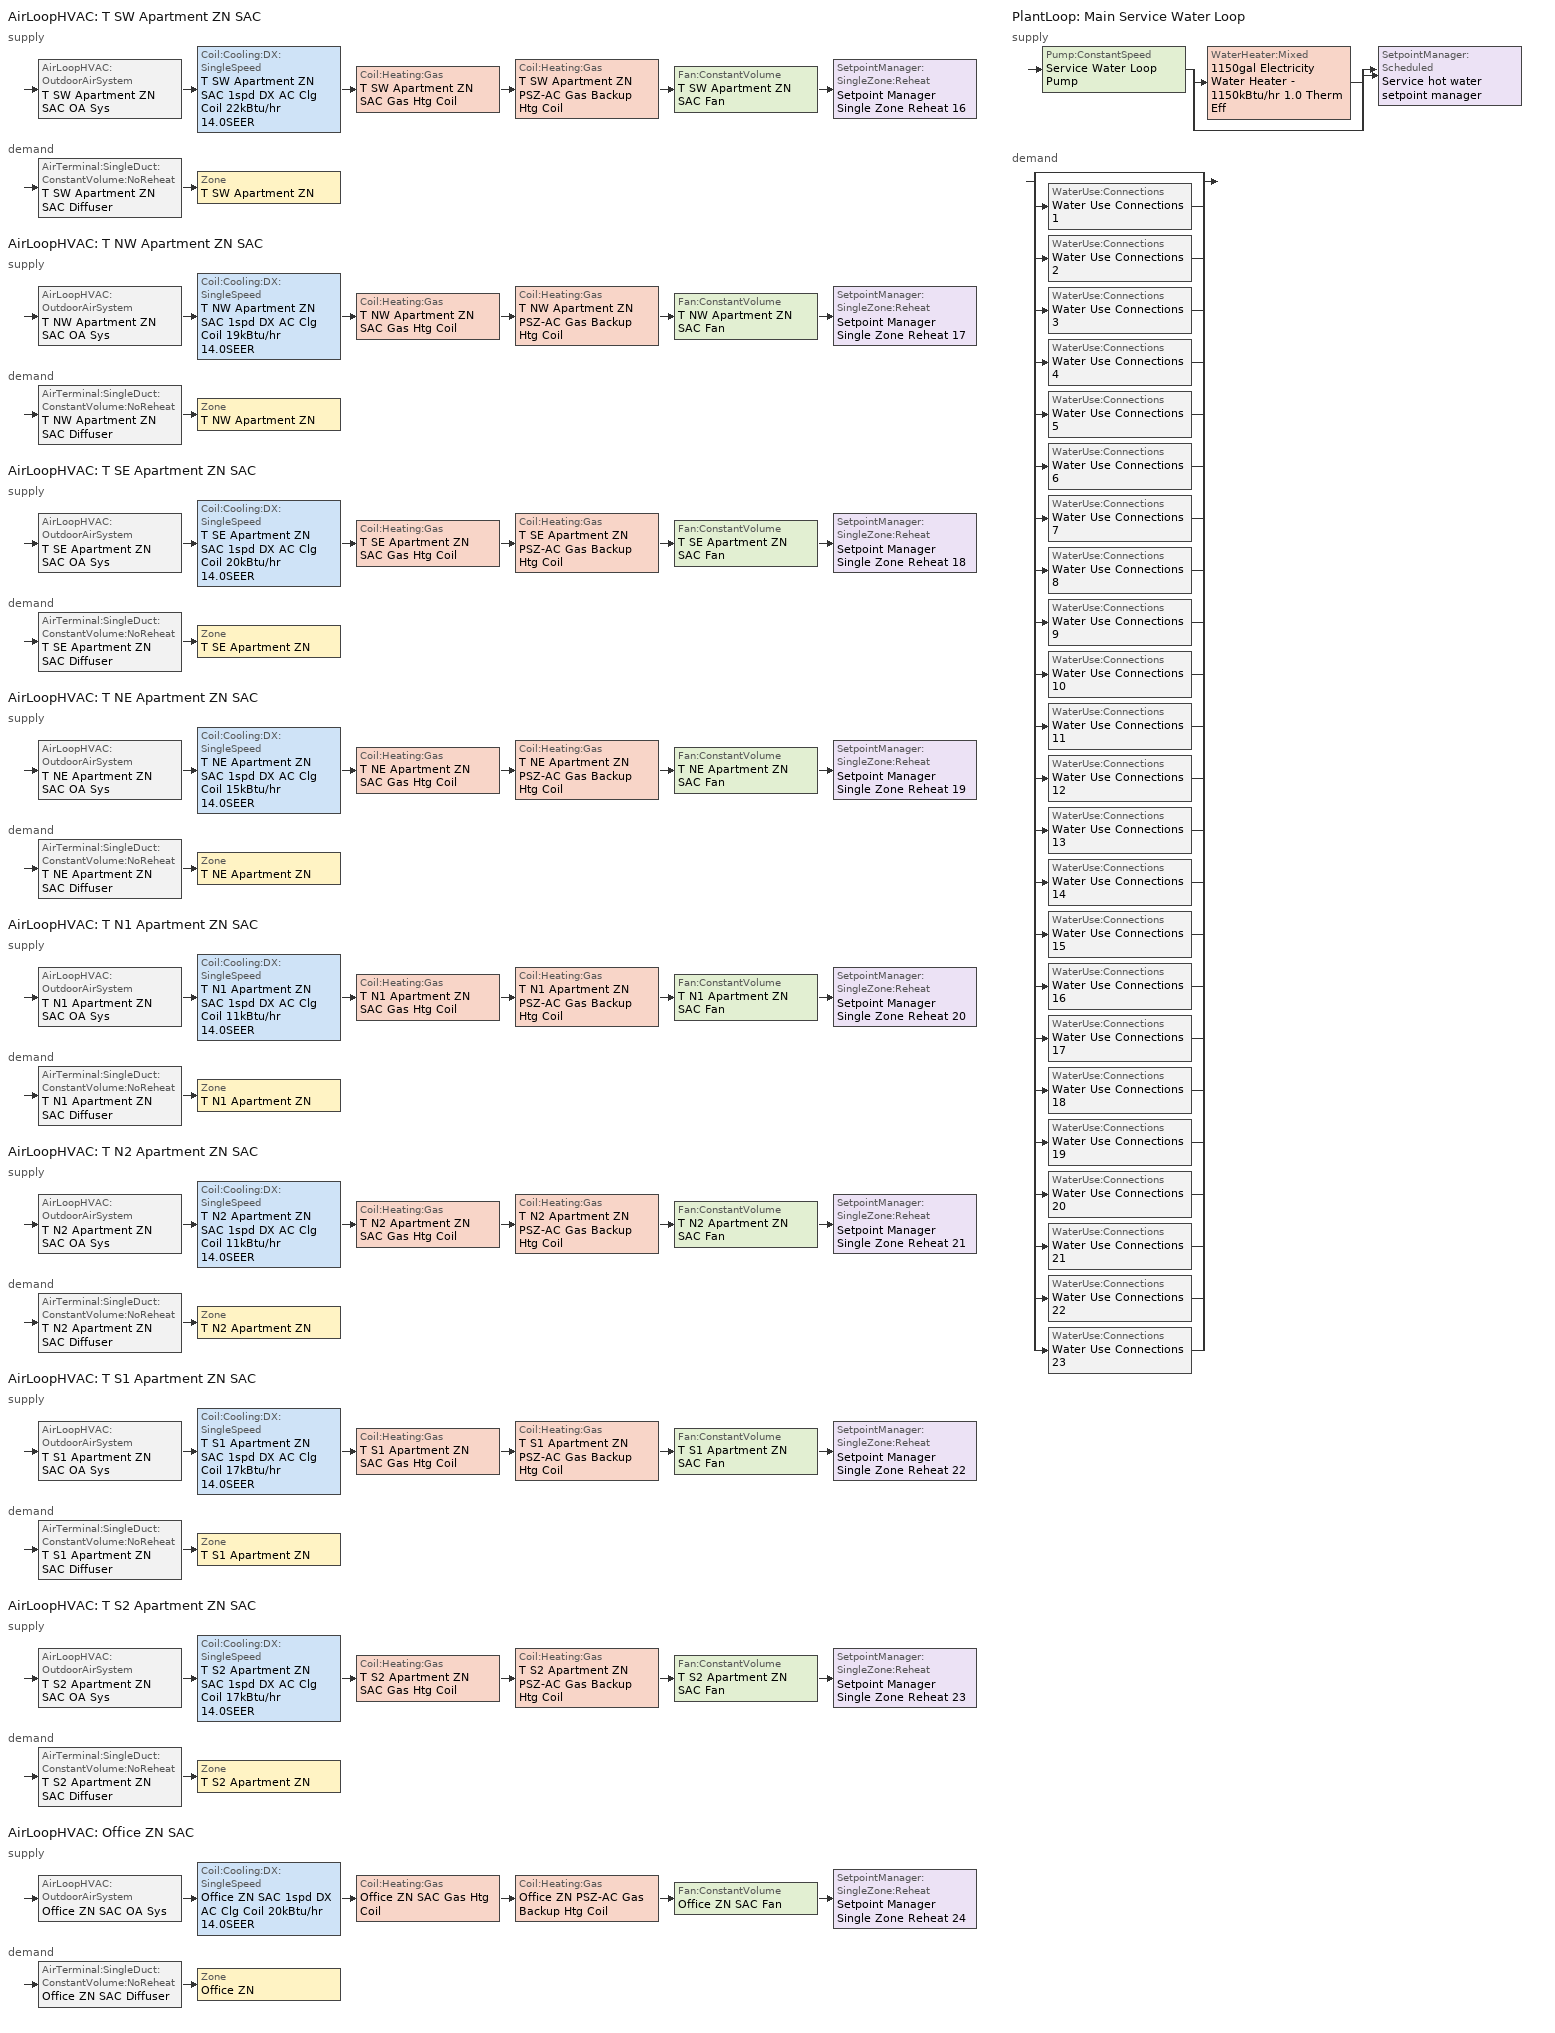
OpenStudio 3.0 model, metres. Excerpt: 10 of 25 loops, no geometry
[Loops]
AirLoopHVAC 'T SW Apartment ZN SAC'
 supply: AirLoopHVAC:OutdoorAirSystem 'T SW Apartment ZN SAC OA Sys' > Coil:Cooling:DX:SingleSpeed 'T SW Apartment ZN SAC 1spd DX AC Clg Coil 22kBtu/hr 14.0SEER' > Coil:Heating:Gas 'T SW Apartment ZN SAC Gas Htg Coil' > Coil:Heating:Gas 'T SW Apartment ZN PSZ-AC Gas Backup Htg Coil' > Fan:ConstantVolume 'T SW Apartment ZN SAC Fan' > SetpointManager:SingleZone:Reheat 'Setpoint Manager Single Zone Reheat 16'
 demand: AirTerminal:SingleDuct:ConstantVolume:NoReheat 'T SW Apartment ZN SAC Diffuser' > Zone 'T SW Apartment ZN'
AirLoopHVAC 'T NW Apartment ZN SAC'
 supply: AirLoopHVAC:OutdoorAirSystem 'T NW Apartment ZN SAC OA Sys' > Coil:Cooling:DX:SingleSpeed 'T NW Apartment ZN SAC 1spd DX AC Clg Coil 19kBtu/hr 14.0SEER' > Coil:Heating:Gas 'T NW Apartment ZN SAC Gas Htg Coil' > Coil:Heating:Gas 'T NW Apartment ZN PSZ-AC Gas Backup Htg Coil' > Fan:ConstantVolume 'T NW Apartment ZN SAC Fan' > SetpointManager:SingleZone:Reheat 'Setpoint Manager Single Zone Reheat 17'
 demand: AirTerminal:SingleDuct:ConstantVolume:NoReheat 'T NW Apartment ZN SAC Diffuser' > Zone 'T NW Apartment ZN'
AirLoopHVAC 'T SE Apartment ZN SAC'
 supply: AirLoopHVAC:OutdoorAirSystem 'T SE Apartment ZN SAC OA Sys' > Coil:Cooling:DX:SingleSpeed 'T SE Apartment ZN SAC 1spd DX AC Clg Coil 20kBtu/hr 14.0SEER' > Coil:Heating:Gas 'T SE Apartment ZN SAC Gas Htg Coil' > Coil:Heating:Gas 'T SE Apartment ZN PSZ-AC Gas Backup Htg Coil' > Fan:ConstantVolume 'T SE Apartment ZN SAC Fan' > SetpointManager:SingleZone:Reheat 'Setpoint Manager Single Zone Reheat 18'
 demand: AirTerminal:SingleDuct:ConstantVolume:NoReheat 'T SE Apartment ZN SAC Diffuser' > Zone 'T SE Apartment ZN'
AirLoopHVAC 'T NE Apartment ZN SAC'
 supply: AirLoopHVAC:OutdoorAirSystem 'T NE Apartment ZN SAC OA Sys' > Coil:Cooling:DX:SingleSpeed 'T NE Apartment ZN SAC 1spd DX AC Clg Coil 15kBtu/hr 14.0SEER' > Coil:Heating:Gas 'T NE Apartment ZN SAC Gas Htg Coil' > Coil:Heating:Gas 'T NE Apartment ZN PSZ-AC Gas Backup Htg Coil' > Fan:ConstantVolume 'T NE Apartment ZN SAC Fan' > SetpointManager:SingleZone:Reheat 'Setpoint Manager Single Zone Reheat 19'
 demand: AirTerminal:SingleDuct:ConstantVolume:NoReheat 'T NE Apartment ZN SAC Diffuser' > Zone 'T NE Apartment ZN'
AirLoopHVAC 'T N1 Apartment ZN SAC'
 supply: AirLoopHVAC:OutdoorAirSystem 'T N1 Apartment ZN SAC OA Sys' > Coil:Cooling:DX:SingleSpeed 'T N1 Apartment ZN SAC 1spd DX AC Clg Coil 11kBtu/hr 14.0SEER' > Coil:Heating:Gas 'T N1 Apartment ZN SAC Gas Htg Coil' > Coil:Heating:Gas 'T N1 Apartment ZN PSZ-AC Gas Backup Htg Coil' > Fan:ConstantVolume 'T N1 Apartment ZN SAC Fan' > SetpointManager:SingleZone:Reheat 'Setpoint Manager Single Zone Reheat 20'
 demand: AirTerminal:SingleDuct:ConstantVolume:NoReheat 'T N1 Apartment ZN SAC Diffuser' > Zone 'T N1 Apartment ZN'
AirLoopHVAC 'T N2 Apartment ZN SAC'
 supply: AirLoopHVAC:OutdoorAirSystem 'T N2 Apartment ZN SAC OA Sys' > Coil:Cooling:DX:SingleSpeed 'T N2 Apartment ZN SAC 1spd DX AC Clg Coil 11kBtu/hr 14.0SEER' > Coil:Heating:Gas 'T N2 Apartment ZN SAC Gas Htg Coil' > Coil:Heating:Gas 'T N2 Apartment ZN PSZ-AC Gas Backup Htg Coil' > Fan:ConstantVolume 'T N2 Apartment ZN SAC Fan' > SetpointManager:SingleZone:Reheat 'Setpoint Manager Single Zone Reheat 21'
 demand: AirTerminal:SingleDuct:ConstantVolume:NoReheat 'T N2 Apartment ZN SAC Diffuser' > Zone 'T N2 Apartment ZN'
AirLoopHVAC 'T S1 Apartment ZN SAC'
 supply: AirLoopHVAC:OutdoorAirSystem 'T S1 Apartment ZN SAC OA Sys' > Coil:Cooling:DX:SingleSpeed 'T S1 Apartment ZN SAC 1spd DX AC Clg Coil 17kBtu/hr 14.0SEER' > Coil:Heating:Gas 'T S1 Apartment ZN SAC Gas Htg Coil' > Coil:Heating:Gas 'T S1 Apartment ZN PSZ-AC Gas Backup Htg Coil' > Fan:ConstantVolume 'T S1 Apartment ZN SAC Fan' > SetpointManager:SingleZone:Reheat 'Setpoint Manager Single Zone Reheat 22'
 demand: AirTerminal:SingleDuct:ConstantVolume:NoReheat 'T S1 Apartment ZN SAC Diffuser' > Zone 'T S1 Apartment ZN'
AirLoopHVAC 'T S2 Apartment ZN SAC'
 supply: AirLoopHVAC:OutdoorAirSystem 'T S2 Apartment ZN SAC OA Sys' > Coil:Cooling:DX:SingleSpeed 'T S2 Apartment ZN SAC 1spd DX AC Clg Coil 17kBtu/hr 14.0SEER' > Coil:Heating:Gas 'T S2 Apartment ZN SAC Gas Htg Coil' > Coil:Heating:Gas 'T S2 Apartment ZN PSZ-AC Gas Backup Htg Coil' > Fan:ConstantVolume 'T S2 Apartment ZN SAC Fan' > SetpointManager:SingleZone:Reheat 'Setpoint Manager Single Zone Reheat 23'
 demand: AirTerminal:SingleDuct:ConstantVolume:NoReheat 'T S2 Apartment ZN SAC Diffuser' > Zone 'T S2 Apartment ZN'
AirLoopHVAC 'Office ZN SAC'
 supply: AirLoopHVAC:OutdoorAirSystem 'Office ZN SAC OA Sys' > Coil:Cooling:DX:SingleSpeed 'Office ZN SAC 1spd DX AC Clg Coil 20kBtu/hr 14.0SEER' > Coil:Heating:Gas 'Office ZN SAC Gas Htg Coil' > Coil:Heating:Gas 'Office ZN PSZ-AC Gas Backup Htg Coil' > Fan:ConstantVolume 'Office ZN SAC Fan' > SetpointManager:SingleZone:Reheat 'Setpoint Manager Single Zone Reheat 24'
 demand: AirTerminal:SingleDuct:ConstantVolume:NoReheat 'Office ZN SAC Diffuser' > Zone 'Office ZN'
PlantLoop 'Main Service Water Loop'
 supply: Pump:ConstantSpeed 'Service Water Loop Pump' > split
  | WaterHeater:Mixed '1150gal Electricity Water Heater - 1150kBtu/hr 1.0 Therm Eff'
  | bypass
  join > SetpointManager:Scheduled 'Service hot water setpoint manager'
 demand: split
  | bypass
  | WaterUse:Connections 'Water Use Connections 1'
  | WaterUse:Connections 'Water Use Connections 2'
  | WaterUse:Connections 'Water Use Connections 3'
  | WaterUse:Connections 'Water Use Connections 4'
  | WaterUse:Connections 'Water Use Connections 5'
  | WaterUse:Connections 'Water Use Connections 6'
  | WaterUse:Connections 'Water Use Connections 7'
  | WaterUse:Connections 'Water Use Connections 8'
  | WaterUse:Connections 'Water Use Connections 9'
  | WaterUse:Connections 'Water Use Connections 10'
  | WaterUse:Connections 'Water Use Connections 11'
  | WaterUse:Connections 'Water Use Connections 12'
  | WaterUse:Connections 'Water Use Connections 13'
  | WaterUse:Connections 'Water Use Connections 14'
  | WaterUse:Connections 'Water Use Connections 15'
  | WaterUse:Connections 'Water Use Connections 16'
  | WaterUse:Connections 'Water Use Connections 17'
  | WaterUse:Connections 'Water Use Connections 18'
  | WaterUse:Connections 'Water Use Connections 19'
  | WaterUse:Connections 'Water Use Connections 20'
  | WaterUse:Connections 'Water Use Connections 21'
  | WaterUse:Connections 'Water Use Connections 22'
  | WaterUse:Connections 'Water Use Connections 23'
[Sizing:Zone] Zone Cooling Design Supply Air Temperature Input Method=SupplyAirTemperature; Zone Cooling Design Supply Air Temperature {C}=14; Zone Cooling Design Supply Air Temperature Difference {deltaC}=11.11; Zone Heating Design Supply Air Temperature Input Method=SupplyAirTemperature; Zone Heating Design Supply Air Temperature {C}=50; Zone Heating Design Supply Air Temperature Difference {deltaC}=11.11; Zone Cooling Design Supply Air Humidity Ratio {kg-H2O/kg-air}=0.008; Zone Heating Design Supply Air Humidity Ratio {kg-H2O/kg-air}=0.008; Cooling Design Air Flow Method=DesignDay; Heating Design Air Flow Method=DesignDay; Account for Dedicated Outdoor Air System=No; Dedicated Outdoor Air System Control Strategy=NeutralSupplyAir; Dedicated Outdoor Air Low Setpoint Temperature for Design {C}=autosize; Dedicated Outdoor Air High Setpoint Temperature for Design {C}=autosize
T N2 Apartment ZN; T N1 Apartment ZN; T SE Apartment ZN; T NW Apartment ZN; T SW Apartment ZN; T S1 Apartment ZN; Office ZN; T NE Apartment ZN; T S2 Apartment ZN
[Zone equipment]
T N2 Apartment ZN: T N2 Apartment ZN SAC Diffuser
T N1 Apartment ZN: T N1 Apartment ZN SAC Diffuser
T SE Apartment ZN: T SE Apartment ZN SAC Diffuser
T NW Apartment ZN: T NW Apartment ZN SAC Diffuser
T SW Apartment ZN: T SW Apartment ZN SAC Diffuser
T S1 Apartment ZN: T S1 Apartment ZN SAC Diffuser
Office ZN: Office ZN SAC Diffuser
T NE Apartment ZN: T NE Apartment ZN SAC Diffuser
T S2 Apartment ZN: T S2 Apartment ZN SAC Diffuser
[AirLoopHVAC] Availability Schedule=Always On Discrete; Design Supply Air Flow Rate {m3/s}=AutoSize
T SW Apartment ZN SAC; T NW Apartment ZN SAC; T SE Apartment ZN SAC; T NE Apartment ZN SAC; T N1 Apartment ZN SAC; T N2 Apartment ZN SAC; T S1 Apartment ZN SAC; T S2 Apartment ZN SAC; Office ZN SAC
[Sizing:System] Type of Load to Size On=Sensible; Design Outdoor Air Flow Rate {m3/s}=Autosize; Central Heating Maximum System Air Flow Ratio=1; Preheat Design Temperature {C}=7; Preheat Design Humidity Ratio {kg-H2O/kg-Air}=0.008; Precool Design Temperature {C}=11; Precool Design Humidity Ratio {kg-H2O/kg-Air}=0.008; Central Cooling Design Supply Air Temperature {C}=12; Central Heating Design Supply Air Temperature {C}=50; Sizing Option=NonCoincident; 100% Outdoor Air in Cooling=No; 100% Outdoor Air in Heating=No; Central Cooling Design Supply Air Humidity Ratio {kg-H2O/kg-Air}=0.008; Central Heating Design Supply Air Humidity Ratio {kg-H2O/kg-Air}=0.008; Cooling Design Air Flow Method=DesignDay; Cooling Design Air Flow Rate {m3/s}=0; Heating Design Air Flow Method=DesignDay; Heating Design Air Flow Rate {m3/s}=0; System Outdoor Air Method=ZoneSum; Zone Maximum Outdoor Air Fraction=1; Cooling Supply Air Flow Rate Per Floor Area {m3/s-m2}=0.00996765; Cooling Fraction of Autosized Cooling Supply Air Flow Rate=1; Cooling Supply Air Flow Rate Per Unit Cooling Capacity {m3/s-W}=3.94755e-05; Heating Supply Air Flow Rate Per Floor Area {m3/s-m2}=0.00996765; Heating Fraction of Autosized Heating Supply Air Flow Rate=1; Heating Fraction of Autosized Cooling Supply Air Flow Rate=1; Heating Supply Air Flow Rate Per Unit Heating Capacity {m3/s-W}=3.15882e-05; Cooling Design Capacity Method=CoolingDesignCapacity; Cooling Design Capacity {W}=autosize; Cooling Design Capacity Per Floor Area {W/m2}=234.7; Fraction of Autosized Cooling Design Capacity=1; Heating Design Capacity Method=HeatingDesignCapacity; Heating Design Capacity {W}=autosize; Heating Design Capacity Per Floor Area {W/m2}=157; Fraction of Autosized Heating Design Capacity=1; Central Cooling Capacity Control Method=OnOff
T SW Apartment ZN SAC; T NW Apartment ZN SAC; T SE Apartment ZN SAC; T NE Apartment ZN SAC; T N1 Apartment ZN SAC; T N2 Apartment ZN SAC; T S1 Apartment ZN SAC; T S2 Apartment ZN SAC; Office ZN SAC
[SetpointManager:SingleZone:Reheat] Minimum Supply Air Temperature {C}=13; Maximum Supply Air Temperature {C}=45
Name | Control Zone
Setpoint Manager Single Zone Reheat 16 | T SW Apartment ZN
Setpoint Manager Single Zone Reheat 17 | T NW Apartment ZN
Setpoint Manager Single Zone Reheat 18 | T SE Apartment ZN
Setpoint Manager Single Zone Reheat 19 | T NE Apartment ZN
Setpoint Manager Single Zone Reheat 20 | T N1 Apartment ZN
Setpoint Manager Single Zone Reheat 21 | T N2 Apartment ZN
Setpoint Manager Single Zone Reheat 22 | T S1 Apartment ZN
Setpoint Manager Single Zone Reheat 23 | T S2 Apartment ZN
Setpoint Manager Single Zone Reheat 24 | Office ZN
[Fan:ConstantVolume] Availability Schedule=Always On Discrete; Fan Total Efficiency=0.55575; Pressure Rise {Pa}=622.722; Maximum Flow Rate {m3/s}=AutoSize; Motor Efficiency=0.855
T SW Apartment ZN SAC Fan; T NW Apartment ZN SAC Fan; T SE Apartment ZN SAC Fan; T NE Apartment ZN SAC Fan; T N1 Apartment ZN SAC Fan; T N2 Apartment ZN SAC Fan; T S1 Apartment ZN SAC Fan; T S2 Apartment ZN SAC Fan; Office ZN SAC Fan
[Coil:Heating:Gas] Availability Schedule=Always On Discrete; Gas Burner Efficiency=0.8; Nominal Capacity {W}=AutoSize; Parasitic Electric Load {W}=0; Parasitic Gas Load {W}=0
Name | Part Load Fraction Correlation Curve
T SW Apartment ZN SAC Gas Htg Coil | Curve Cubic 16
T SW Apartment ZN PSZ-AC Gas Backup Htg Coil; T NW Apartment ZN PSZ-AC Gas Backup Htg Coil; T SE Apartment ZN PSZ-AC Gas Backup Htg Coil; T NE Apartment ZN PSZ-AC Gas Backup Htg Coil; T N1 Apartment ZN PSZ-AC Gas Backup Htg Coil; T N2 Apartment ZN PSZ-AC Gas Backup Htg Coil; T S1 Apartment ZN PSZ-AC Gas Backup Htg Coil; T S2 Apartment ZN PSZ-AC Gas Backup Htg Coil; Office ZN PSZ-AC Gas Backup Htg Coil
T NW Apartment ZN SAC Gas Htg Coil | Curve Cubic 17
T SE Apartment ZN SAC Gas Htg Coil | Curve Cubic 18
T NE Apartment ZN SAC Gas Htg Coil | Curve Cubic 19
T N1 Apartment ZN SAC Gas Htg Coil | Curve Cubic 20
T N2 Apartment ZN SAC Gas Htg Coil | Curve Cubic 21
T S1 Apartment ZN SAC Gas Htg Coil | Curve Cubic 22
T S2 Apartment ZN SAC Gas Htg Coil | Curve Cubic 23
Office ZN SAC Gas Htg Coil | Curve Cubic 24
[Coil:Cooling:DX:SingleSpeed] Availability Schedule=Always On Discrete; Rated Total Cooling Capacity {W}=autosize; Rated Sensible Heat Ratio=autosize; Rated COP {W/W}=3.8248; Rated Air Flow Rate {m3/s}=autosize; Rated Evaporator Fan Power Per Volume Flow Rate {W/(m3/s)}=773.3; Minimum Outdoor Dry-Bulb Temperature for Compressor Operation {C}=-25; Condenser Type=AirCooled; Evaporative Condenser Effectiveness=0; Evaporative Condenser Air Flow Rate {m3/s}=Autosize; Evaporative Condenser Pump Rated Power Consumption {W}=Autosize; Crankcase Heater Capacity {W}=0; Maximum Outdoor Dry-Bulb Temperature for Crankcase Heater Operation {C}=0; Basin Heater Capacity {W/K}=0; Basin Heater Setpoint Temperature {C}=10
Name | Total Cooling Capacity Function of Temperature Curve | Total Cooling Capacity Function of Flow Fraction Curve | Energy Input Ratio Function of Temperature Curve | Energy Input Ratio Function of Flow Fraction Curve | Part Load Fraction Correlation Curve
T SW Apartment ZN SAC 1spd DX AC Clg Coil 22kBtu/hr 14.0SEER | CoilClgDXQRatio_fTwbToadbSI 23 | CoilClgDXDblQRatio_fCFMRatio 23 | CoilClgDXSEER13EER11EIRRatio_fTwbToadbSI 23 | CoilClgDXDblEIRRatio_fCFMRatio 23 | CoilClgDXSEEREIRRatio_fQFrac 23
T NW Apartment ZN SAC 1spd DX AC Clg Coil 19kBtu/hr 14.0SEER | CoilClgDXQRatio_fTwbToadbSI 19 | CoilClgDXDblQRatio_fCFMRatio 19 | CoilClgDXSEER13EER11EIRRatio_fTwbToadbSI 19 | CoilClgDXDblEIRRatio_fCFMRatio 19 | CoilClgDXSEEREIRRatio_fQFrac 19
T SE Apartment ZN SAC 1spd DX AC Clg Coil 20kBtu/hr 14.0SEER | CoilClgDXQRatio_fTwbToadbSI 22 | CoilClgDXDblQRatio_fCFMRatio 22 | CoilClgDXSEER13EER11EIRRatio_fTwbToadbSI 22 | CoilClgDXDblEIRRatio_fCFMRatio 22 | CoilClgDXSEEREIRRatio_fQFrac 22
T NE Apartment ZN SAC 1spd DX AC Clg Coil 15kBtu/hr 14.0SEER | CoilClgDXQRatio_fTwbToadbSI 18 | CoilClgDXDblQRatio_fCFMRatio 18 | CoilClgDXSEER13EER11EIRRatio_fTwbToadbSI 18 | CoilClgDXDblEIRRatio_fCFMRatio 18 | CoilClgDXSEEREIRRatio_fQFrac 18
T N1 Apartment ZN SAC 1spd DX AC Clg Coil 11kBtu/hr 14.0SEER | CoilClgDXQRatio_fTwbToadbSI 16 | CoilClgDXDblQRatio_fCFMRatio 16 | CoilClgDXSEER13EER11EIRRatio_fTwbToadbSI 16 | CoilClgDXDblEIRRatio_fCFMRatio 16 | CoilClgDXSEEREIRRatio_fQFrac 16
T N2 Apartment ZN SAC 1spd DX AC Clg Coil 11kBtu/hr 14.0SEER | CoilClgDXQRatio_fTwbToadbSI 17 | CoilClgDXDblQRatio_fCFMRatio 17 | CoilClgDXSEER13EER11EIRRatio_fTwbToadbSI 17 | CoilClgDXDblEIRRatio_fCFMRatio 17 | CoilClgDXSEEREIRRatio_fQFrac 17
T S1 Apartment ZN SAC 1spd DX AC Clg Coil 17kBtu/hr 14.0SEER | CoilClgDXQRatio_fTwbToadbSI 20 | CoilClgDXDblQRatio_fCFMRatio 20 | CoilClgDXSEER13EER11EIRRatio_fTwbToadbSI 20 | CoilClgDXDblEIRRatio_fCFMRatio 20 | CoilClgDXSEEREIRRatio_fQFrac 20
T S2 Apartment ZN SAC 1spd DX AC Clg Coil 17kBtu/hr 14.0SEER | CoilClgDXQRatio_fTwbToadbSI 21 | CoilClgDXDblQRatio_fCFMRatio 21 | CoilClgDXSEER13EER11EIRRatio_fTwbToadbSI 21 | CoilClgDXDblEIRRatio_fCFMRatio 21 | CoilClgDXSEEREIRRatio_fQFrac 21
Office ZN SAC 1spd DX AC Clg Coil 20kBtu/hr 14.0SEER | CoilClgDXQRatio_fTwbToadbSI 15 | CoilClgDXDblQRatio_fCFMRatio 15 | CoilClgDXSEER13EER11EIRRatio_fTwbToadbSI 15 | CoilClgDXDblEIRRatio_fCFMRatio 15 | CoilClgDXSEEREIRRatio_fQFrac 15
[Controller:OutdoorAir] Minimum Outdoor Air Flow Rate {m3/s}=autosize; Maximum Outdoor Air Flow Rate {m3/s}=Autosize; Economizer Control Type=NoEconomizer; Economizer Control Action Type=ModulateFlow; Economizer Maximum Limit Dry-Bulb Temperature {C}=28; Economizer Maximum Limit Enthalpy {J/kg}=64000; Economizer Minimum Limit Dry-Bulb Temperature {C}=-100; Lockout Type=NoLockout; Minimum Limit Type=FixedMinimum; Minimum Outdoor Air Schedule=Always On Discrete; Maximum Fraction of Outdoor Air Schedule=HotelSmall SAC_Econ_MaxOAFrac_Sch - (shifted -0.79 hours); High Humidity Control=No; Heat Recovery Bypass Control Type=BypassWhenWithinEconomizerLimits
Name | Controller Mechanical Ventilation
T SW Apartment ZN SAC OA Sys Controller | Controller Mechanical Ventilation 16
T NW Apartment ZN SAC OA Sys Controller | Controller Mechanical Ventilation 17
T SE Apartment ZN SAC OA Sys Controller | Controller Mechanical Ventilation 18
T NE Apartment ZN SAC OA Sys Controller | Controller Mechanical Ventilation 19
T N1 Apartment ZN SAC OA Sys Controller | Controller Mechanical Ventilation 20
T N2 Apartment ZN SAC OA Sys Controller | Controller Mechanical Ventilation 21
T S1 Apartment ZN SAC OA Sys Controller | Controller Mechanical Ventilation 22
T S2 Apartment ZN SAC OA Sys Controller | Controller Mechanical Ventilation 23
Office ZN SAC OA Sys Controller | Controller Mechanical Ventilation 24
[Controller:MechanicalVentilation] Availability Schedule=Always On Discrete; System Outdoor Air Method=ZoneSum
Controller Mechanical Ventilation 16; Controller Mechanical Ventilation 17; Controller Mechanical Ventilation 18; Controller Mechanical Ventilation 19; Controller Mechanical Ventilation 20; Controller Mechanical Ventilation 21; Controller Mechanical Ventilation 22; Controller Mechanical Ventilation 23; Controller Mechanical Ventilation 24
[AirLoopHVAC:OutdoorAirSystem]
Name | Controller
T SW Apartment ZN SAC OA Sys | T SW Apartment ZN SAC OA Sys Controller
T NW Apartment ZN SAC OA Sys | T NW Apartment ZN SAC OA Sys Controller
T SE Apartment ZN SAC OA Sys | T SE Apartment ZN SAC OA Sys Controller
T NE Apartment ZN SAC OA Sys | T NE Apartment ZN SAC OA Sys Controller
T N1 Apartment ZN SAC OA Sys | T N1 Apartment ZN SAC OA Sys Controller
T N2 Apartment ZN SAC OA Sys | T N2 Apartment ZN SAC OA Sys Controller
T S1 Apartment ZN SAC OA Sys | T S1 Apartment ZN SAC OA Sys Controller
T S2 Apartment ZN SAC OA Sys | T S2 Apartment ZN SAC OA Sys Controller
Office ZN SAC OA Sys | Office ZN SAC OA Sys Controller
[AirTerminal:SingleDuct:ConstantVolume:NoReheat] Availability Schedule=Always On Discrete; Maximum Air Flow Rate {m3/s}=AutoSize
T SW Apartment ZN SAC Diffuser; T NW Apartment ZN SAC Diffuser; T SE Apartment ZN SAC Diffuser; T NE Apartment ZN SAC Diffuser; T N1 Apartment ZN SAC Diffuser; T N2 Apartment ZN SAC Diffuser; T S1 Apartment ZN SAC Diffuser; T S2 Apartment ZN SAC Diffuser; Office ZN SAC Diffuser
[PlantLoop]
Main Service Water Loop: Glycol Concentration=0; Maximum Loop Temperature {C}=60; Minimum Loop Temperature {C}=10; Plant Loop Volume {m3}=Autocalculate; Load Distribution Scheme=Optimal
[Sizing:Plant]
Main Service Water Loop: Loop Type=Heating; Design Loop Exit Temperature {C}=60; Loop Design Temperature Difference {deltaC}=5; Sizing Option=NonCoincident; Zone Timesteps in Averaging Window=1; Coincident Sizing Factor Mode=None
[SetpointManager:Scheduled]
Service hot water setpoint manager: Control Variable=Temperature; Schedule=Service Water Loop Temp - 140F - (shifted -0.79 hours)
[Pump:ConstantSpeed]
Service Water Loop Pump: Rated Flow Rate {m3/s}=autosize; Rated Pump Head {Pa}=0.01; Rated Power Consumption {W}=autosize; Motor Efficiency=0.7; Fraction of Motor Inefficiencies to Fluid Stream=0; Pump Control Type=Intermittent; Design Power Sizing Method=PowerPerFlowPerPressure; Design Electric Power per Unit Flow Rate {W/(m3/s)}=348701.1; Design Shaft Power per Unit Flow Rate per Unit Head {W-s/m3-Pa}=1.28205
[WaterHeater:Mixed]
1150gal Electricity Water Heater - 1150kBtu/hr 1.0 Therm Eff: Tank Volume {m3}=4.35322; Setpoint Temperature Schedule=Service Water Loop Temp - 140F - (shifted -0.79 hours); Deadband Temperature Difference {deltaC}=2; Maximum Temperature Limit {C}=82.2222; Heater Control Type=Cycle; Heater Maximum Capacity {W}=337032; Heater Fuel Type=Electricity; Heater Thermal Efficiency=1; Off Cycle Parasitic Fuel Consumption Rate {W}=25.717; Off Cycle Parasitic Fuel Type=Electricity; Off Cycle Parasitic Heat Fraction to Tank=0.8; On Cycle Parasitic Fuel Consumption Rate {W}=25.717; On Cycle Parasitic Fuel Type=Electricity; On Cycle Parasitic Heat Fraction to Tank=0; Ambient Temperature Indicator=Schedule; Ambient Temperature Schedule=Water Heater Ambient Temp Schedule - 70F - (shifted -0.79 hours); Off Cycle Loss Coefficient to Ambient Temperature {W/K}=16.1898; On Cycle Loss Coefficient to Ambient Temperature {W/K}=16.1898; Use Side Effectiveness=1; Source Side Effectiveness=1; Use Side Design Flow Rate {m3/s}=autosize; Source Side Design Flow Rate {m3/s}=autosize; Indirect Water Heating Recovery Time {hr}=1.5; Source Side Flow Control Mode=IndirectHeatPrimarySetpoint
[WaterUse:Connections]
Name | Water Use Equipment Name 1
Water Use Connections 1 | G sw apartment Service Water Use 0.06gal/min
Water Use Connections 2 | G nw apartment Service Water Use 0.06gal/min
Water Use Connections 3 | G ne apartment Service Water Use 0.06gal/min
Water Use Connections 4 | G n1 apartment Service Water Use 0.06gal/min
Water Use Connections 5 | G n2 apartment Service Water Use 0.06gal/min
Water Use Connections 6 | G s1 apartment Service Water Use 0.06gal/min
Water Use Connections 7 | G s2 apartment Service Water Use 0.06gal/min
Water Use Connections 8 | M sw apartment Service Water Use 0.12gal/min
Water Use Connections 9 | M nw apartment Service Water Use 0.12gal/min
Water Use Connections 10 | M se apartment Service Water Use 0.12gal/min
Water Use Connections 11 | M ne apartment Service Water Use 0.12gal/min
Water Use Connections 12 | M n1 apartment Service Water Use 0.12gal/min
Water Use Connections 13 | M n2 apartment Service Water Use 0.12gal/min
Water Use Connections 14 | M s1 apartment Service Water Use 0.12gal/min
Water Use Connections 15 | M s2 apartment Service Water Use 0.12gal/min
Water Use Connections 16 | T sw apartment Service Water Use 0.06gal/min
Water Use Connections 17 | T nw apartment Service Water Use 0.06gal/min
Water Use Connections 18 | T se apartment Service Water Use 0.06gal/min
Water Use Connections 19 | T ne apartment Service Water Use 0.06gal/min
Water Use Connections 20 | T n1 apartment Service Water Use 0.06gal/min
Water Use Connections 21 | T n2 apartment Service Water Use 0.06gal/min
Water Use Connections 22 | T s1 apartment Service Water Use 0.06gal/min
Water Use Connections 23 | T s2 apartment Service Water Use 0.06gal/min
[WaterUse:Equipment:Definition]
Name | Peak Flow Rate {m3/s} | Target Temperature Schedule | Sensible Fraction Schedule | Latent Fraction Schedule
G sw apartment Service Water Use Def 0.06gal/min | 3.65887e-06 | Schedule Ruleset 5 - (shifted -0.79 hours) | Schedule Ruleset 3 - (shifted -0.79 hours) | Schedule Ruleset 4 - (shifted -0.79 hours)
G nw apartment Service Water Use Def 0.06gal/min | 3.65887e-06 | Schedule Ruleset 8 - (shifted -0.79 hours) | Schedule Ruleset 6 - (shifted -0.79 hours) | Schedule Ruleset 7 - (shifted -0.79 hours)
G ne apartment Service Water Use Def 0.06gal/min | 3.65887e-06 | Schedule Ruleset 11 - (shifted -0.79 hours) | Schedule Ruleset 9 - (shifted -0.79 hours) | Schedule Ruleset 10 - (shifted -0.79 hours)
G n1 apartment Service Water Use Def 0.06gal/min | 3.65887e-06 | Schedule Ruleset 14 - (shifted -0.79 hours) | Schedule Ruleset 12 - (shifted -0.79 hours) | Schedule Ruleset 13 - (shifted -0.79 hours)
G n2 apartment Service Water Use Def 0.06gal/min | 3.65887e-06 | Schedule Ruleset 17 - (shifted -0.79 hours) | Schedule Ruleset 15 - (shifted -0.79 hours) | Schedule Ruleset 16 - (shifted -0.79 hours)
G s1 apartment Service Water Use Def 0.06gal/min | 3.65887e-06 | Schedule Ruleset 20 - (shifted -0.79 hours) | Schedule Ruleset 18 - (shifted -0.79 hours) | Schedule Ruleset 19 - (shifted -0.79 hours)
G s2 apartment Service Water Use Def 0.06gal/min | 3.65887e-06 | Schedule Ruleset 23 - (shifted -0.79 hours) | Schedule Ruleset 21 - (shifted -0.79 hours) | Schedule Ruleset 22 - (shifted -0.79 hours)
M sw apartment Service Water Use Def 0.12gal/min | 7.31775e-06 | Schedule Ruleset 26 - (shifted -0.79 hours) | Schedule Ruleset 24 - (shifted -0.79 hours) | Schedule Ruleset 25 - (shifted -0.79 hours)
M nw apartment Service Water Use Def 0.12gal/min | 7.31775e-06 | Schedule Ruleset 29 - (shifted -0.79 hours) | Schedule Ruleset 27 - (shifted -0.79 hours) | Schedule Ruleset 28 - (shifted -0.79 hours)
M se apartment Service Water Use Def 0.12gal/min | 7.31775e-06 | Schedule Ruleset 32 - (shifted -0.79 hours) | Schedule Ruleset 30 - (shifted -0.79 hours) | Schedule Ruleset 31 - (shifted -0.79 hours)
M ne apartment Service Water Use Def 0.12gal/min | 7.31775e-06 | Schedule Ruleset 35 - (shifted -0.79 hours) | Schedule Ruleset 33 - (shifted -0.79 hours) | Schedule Ruleset 34 - (shifted -0.79 hours)
M n1 apartment Service Water Use Def 0.12gal/min | 7.31775e-06 | Schedule Ruleset 38 - (shifted -0.79 hours) | Schedule Ruleset 36 - (shifted -0.79 hours) | Schedule Ruleset 37 - (shifted -0.79 hours)
M n2 apartment Service Water Use Def 0.12gal/min | 7.31775e-06 | Schedule Ruleset 41 - (shifted -0.79 hours) | Schedule Ruleset 39 - (shifted -0.79 hours) | Schedule Ruleset 40 - (shifted -0.79 hours)
M s1 apartment Service Water Use Def 0.12gal/min | 7.31775e-06 | Schedule Ruleset 44 - (shifted -0.79 hours) | Schedule Ruleset 42 - (shifted -0.79 hours) | Schedule Ruleset 43 - (shifted -0.79 hours)
M s2 apartment Service Water Use Def 0.12gal/min | 7.31775e-06 | Schedule Ruleset 47 - (shifted -0.79 hours) | Schedule Ruleset 45 - (shifted -0.79 hours) | Schedule Ruleset 46 - (shifted -0.79 hours)
T sw apartment Service Water Use Def 0.06gal/min | 3.65887e-06 | Schedule Ruleset 50 - (shifted -0.79 hours) | Schedule Ruleset 48 - (shifted -0.79 hours) | Schedule Ruleset 49 - (shifted -0.79 hours)
T nw apartment Service Water Use Def 0.06gal/min | 3.65887e-06 | Schedule Ruleset 53 - (shifted -0.79 hours) | Schedule Ruleset 51 - (shifted -0.79 hours) | Schedule Ruleset 52 - (shifted -0.79 hours)
T se apartment Service Water Use Def 0.06gal/min | 3.65887e-06 | Schedule Ruleset 56 - (shifted -0.79 hours) | Schedule Ruleset 54 - (shifted -0.79 hours) | Schedule Ruleset 55 - (shifted -0.79 hours)
T ne apartment Service Water Use Def 0.06gal/min | 3.65887e-06 | Schedule Ruleset 59 - (shifted -0.79 hours) | Schedule Ruleset 57 - (shifted -0.79 hours) | Schedule Ruleset 58 - (shifted -0.79 hours)
T n1 apartment Service Water Use Def 0.06gal/min | 3.65887e-06 | Schedule Ruleset 62 - (shifted -0.79 hours) | Schedule Ruleset 60 - (shifted -0.79 hours) | Schedule Ruleset 61 - (shifted -0.79 hours)
T n2 apartment Service Water Use Def 0.06gal/min | 3.65887e-06 | Schedule Ruleset 65 - (shifted -0.79 hours) | Schedule Ruleset 63 - (shifted -0.79 hours) | Schedule Ruleset 64 - (shifted -0.79 hours)
T s1 apartment Service Water Use Def 0.06gal/min | 3.65887e-06 | Schedule Ruleset 68 - (shifted -0.79 hours) | Schedule Ruleset 66 - (shifted -0.79 hours) | Schedule Ruleset 67 - (shifted -0.79 hours)
T s2 apartment Service Water Use Def 0.06gal/min | 3.65887e-06 | Schedule Ruleset 71 - (shifted -0.79 hours) | Schedule Ruleset 69 - (shifted -0.79 hours) | Schedule Ruleset 70 - (shifted -0.79 hours)
[WaterUse:Equipment] Flow Rate Fraction Schedule=ApartmentMidRise APT_DHW_SCH - (shifted -0.79 hours)
Name | Water Use Equipment Definition
G sw apartment Service Water Use 0.06gal/min | G sw apartment Service Water Use Def 0.06gal/min
G nw apartment Service Water Use 0.06gal/min | G nw apartment Service Water Use Def 0.06gal/min
G ne apartment Service Water Use 0.06gal/min | G ne apartment Service Water Use Def 0.06gal/min
G n1 apartment Service Water Use 0.06gal/min | G n1 apartment Service Water Use Def 0.06gal/min
G n2 apartment Service Water Use 0.06gal/min | G n2 apartment Service Water Use Def 0.06gal/min
G s1 apartment Service Water Use 0.06gal/min | G s1 apartment Service Water Use Def 0.06gal/min
G s2 apartment Service Water Use 0.06gal/min | G s2 apartment Service Water Use Def 0.06gal/min
M sw apartment Service Water Use 0.12gal/min | M sw apartment Service Water Use Def 0.12gal/min
M nw apartment Service Water Use 0.12gal/min | M nw apartment Service Water Use Def 0.12gal/min
M se apartment Service Water Use 0.12gal/min | M se apartment Service Water Use Def 0.12gal/min
M ne apartment Service Water Use 0.12gal/min | M ne apartment Service Water Use Def 0.12gal/min
M n1 apartment Service Water Use 0.12gal/min | M n1 apartment Service Water Use Def 0.12gal/min
M n2 apartment Service Water Use 0.12gal/min | M n2 apartment Service Water Use Def 0.12gal/min
M s1 apartment Service Water Use 0.12gal/min | M s1 apartment Service Water Use Def 0.12gal/min
M s2 apartment Service Water Use 0.12gal/min | M s2 apartment Service Water Use Def 0.12gal/min
T sw apartment Service Water Use 0.06gal/min | T sw apartment Service Water Use Def 0.06gal/min
T nw apartment Service Water Use 0.06gal/min | T nw apartment Service Water Use Def 0.06gal/min
T se apartment Service Water Use 0.06gal/min | T se apartment Service Water Use Def 0.06gal/min
T ne apartment Service Water Use 0.06gal/min | T ne apartment Service Water Use Def 0.06gal/min
T n1 apartment Service Water Use 0.06gal/min | T n1 apartment Service Water Use Def 0.06gal/min
T n2 apartment Service Water Use 0.06gal/min | T n2 apartment Service Water Use Def 0.06gal/min
T s1 apartment Service Water Use 0.06gal/min | T s1 apartment Service Water Use Def 0.06gal/min
T s2 apartment Service Water Use 0.06gal/min | T s2 apartment Service Water Use Def 0.06gal/min
[Schedule:Ruleset]
HotelSmall SAC_Econ_MaxOAFrac_Sch - (shifted -0.79 hours): Default Day Schedule=HotelSmall SAC_Econ_MaxOAFrac_Sch Default; Summer Design Day Schedule=HotelSmall SAC_Econ_MaxOAFrac_Sch Summer Design Day; Winter Design Day Schedule=HotelSmall SAC_Econ_MaxOAFrac_Sch Winter Design Day
Service Water Loop Temp - 140F - (shifted -0.79 hours): Default Day Schedule=Service Water Loop Temp - 140F Default
Water Heater Ambient Temp Schedule - 70F - (shifted -0.79 hours): Default Day Schedule=Water Heater Ambient Temp Schedule - 70F Default
Schedule Ruleset 3 - (shifted -0.79 hours): Default Day Schedule=Schedule Day 47
Schedule Ruleset 4 - (shifted -0.79 hours): Default Day Schedule=Schedule Day 48
Schedule Ruleset 5 - (shifted -0.79 hours): Default Day Schedule=Schedule Day 49
ApartmentMidRise APT_DHW_SCH - (shifted -0.79 hours): Default Day Schedule=ApartmentMidRise APT_DHW_SCH Default; Summer Design Day Schedule=ApartmentMidRise APT_DHW_SCH Summer Design Day; Winter Design Day Schedule=ApartmentMidRise APT_DHW_SCH Winter Design Day
Schedule Ruleset 6 - (shifted -0.79 hours): Default Day Schedule=Schedule Day 52
Schedule Ruleset 7 - (shifted -0.79 hours): Default Day Schedule=Schedule Day 53
Schedule Ruleset 8 - (shifted -0.79 hours): Default Day Schedule=Schedule Day 54
Schedule Ruleset 9 - (shifted -0.79 hours): Default Day Schedule=Schedule Day 55
Schedule Ruleset 10 - (shifted -0.79 hours): Default Day Schedule=Schedule Day 56
Schedule Ruleset 11 - (shifted -0.79 hours): Default Day Schedule=Schedule Day 57
Schedule Ruleset 12 - (shifted -0.79 hours): Default Day Schedule=Schedule Day 58
Schedule Ruleset 13 - (shifted -0.79 hours): Default Day Schedule=Schedule Day 59
Schedule Ruleset 14 - (shifted -0.79 hours): Default Day Schedule=Schedule Day 60
Schedule Ruleset 15 - (shifted -0.79 hours): Default Day Schedule=Schedule Day 61
Schedule Ruleset 16 - (shifted -0.79 hours): Default Day Schedule=Schedule Day 62
Schedule Ruleset 17 - (shifted -0.79 hours): Default Day Schedule=Schedule Day 63
Schedule Ruleset 18 - (shifted -0.79 hours): Default Day Schedule=Schedule Day 64
Schedule Ruleset 19 - (shifted -0.79 hours): Default Day Schedule=Schedule Day 65
Schedule Ruleset 20 - (shifted -0.79 hours): Default Day Schedule=Schedule Day 66
Schedule Ruleset 21 - (shifted -0.79 hours): Default Day Schedule=Schedule Day 67
Schedule Ruleset 22 - (shifted -0.79 hours): Default Day Schedule=Schedule Day 68
Schedule Ruleset 23 - (shifted -0.79 hours): Default Day Schedule=Schedule Day 69
Schedule Ruleset 24 - (shifted -0.79 hours): Default Day Schedule=Schedule Day 70
Schedule Ruleset 25 - (shifted -0.79 hours): Default Day Schedule=Schedule Day 71
Schedule Ruleset 26 - (shifted -0.79 hours): Default Day Schedule=Schedule Day 72
Schedule Ruleset 27 - (shifted -0.79 hours): Default Day Schedule=Schedule Day 73
Schedule Ruleset 28 - (shifted -0.79 hours): Default Day Schedule=Schedule Day 74
Schedule Ruleset 29 - (shifted -0.79 hours): Default Day Schedule=Schedule Day 75
Schedule Ruleset 30 - (shifted -0.79 hours): Default Day Schedule=Schedule Day 76
Schedule Ruleset 31 - (shifted -0.79 hours): Default Day Schedule=Schedule Day 77
Schedule Ruleset 32 - (shifted -0.79 hours): Default Day Schedule=Schedule Day 78
Schedule Ruleset 33 - (shifted -0.79 hours): Default Day Schedule=Schedule Day 79
Schedule Ruleset 34 - (shifted -0.79 hours): Default Day Schedule=Schedule Day 80
Schedule Ruleset 35 - (shifted -0.79 hours): Default Day Schedule=Schedule Day 81
Schedule Ruleset 36 - (shifted -0.79 hours): Default Day Schedule=Schedule Day 82
Schedule Ruleset 37 - (shifted -0.79 hours): Default Day Schedule=Schedule Day 83
Schedule Ruleset 38 - (shifted -0.79 hours): Default Day Schedule=Schedule Day 84
Schedule Ruleset 39 - (shifted -0.79 hours): Default Day Schedule=Schedule Day 85
Schedule Ruleset 40 - (shifted -0.79 hours): Default Day Schedule=Schedule Day 86
Schedule Ruleset 41 - (shifted -0.79 hours): Default Day Schedule=Schedule Day 87
Schedule Ruleset 42 - (shifted -0.79 hours): Default Day Schedule=Schedule Day 88
Schedule Ruleset 43 - (shifted -0.79 hours): Default Day Schedule=Schedule Day 89
Schedule Ruleset 44 - (shifted -0.79 hours): Default Day Schedule=Schedule Day 90
Schedule Ruleset 45 - (shifted -0.79 hours): Default Day Schedule=Schedule Day 91
Schedule Ruleset 46 - (shifted -0.79 hours): Default Day Schedule=Schedule Day 92
Schedule Ruleset 47 - (shifted -0.79 hours): Default Day Schedule=Schedule Day 93
Schedule Ruleset 48 - (shifted -0.79 hours): Default Day Schedule=Schedule Day 94
Schedule Ruleset 49 - (shifted -0.79 hours): Default Day Schedule=Schedule Day 95
Schedule Ruleset 50 - (shifted -0.79 hours): Default Day Schedule=Schedule Day 96
Schedule Ruleset 51 - (shifted -0.79 hours): Default Day Schedule=Schedule Day 97
Schedule Ruleset 52 - (shifted -0.79 hours): Default Day Schedule=Schedule Day 98
Schedule Ruleset 53 - (shifted -0.79 hours): Default Day Schedule=Schedule Day 99
Schedule Ruleset 54 - (shifted -0.79 hours): Default Day Schedule=Schedule Day 100
Schedule Ruleset 55 - (shifted -0.79 hours): Default Day Schedule=Schedule Day 101
Schedule Ruleset 56 - (shifted -0.79 hours): Default Day Schedule=Schedule Day 102
Schedule Ruleset 57 - (shifted -0.79 hours): Default Day Schedule=Schedule Day 103
Schedule Ruleset 58 - (shifted -0.79 hours): Default Day Schedule=Schedule Day 104
Schedule Ruleset 59 - (shifted -0.79 hours): Default Day Schedule=Schedule Day 105
Schedule Ruleset 60 - (shifted -0.79 hours): Default Day Schedule=Schedule Day 106
Schedule Ruleset 61 - (shifted -0.79 hours): Default Day Schedule=Schedule Day 107
Schedule Ruleset 62 - (shifted -0.79 hours): Default Day Schedule=Schedule Day 108
Schedule Ruleset 63 - (shifted -0.79 hours): Default Day Schedule=Schedule Day 109
Schedule Ruleset 64 - (shifted -0.79 hours): Default Day Schedule=Schedule Day 110
Schedule Ruleset 65 - (shifted -0.79 hours): Default Day Schedule=Schedule Day 111
Schedule Ruleset 66 - (shifted -0.79 hours): Default Day Schedule=Schedule Day 112
Schedule Ruleset 67 - (shifted -0.79 hours): Default Day Schedule=Schedule Day 113
Schedule Ruleset 68 - (shifted -0.79 hours): Default Day Schedule=Schedule Day 114
Schedule Ruleset 69 - (shifted -0.79 hours): Default Day Schedule=Schedule Day 115
Schedule Ruleset 70 - (shifted -0.79 hours): Default Day Schedule=Schedule Day 116
Schedule Ruleset 71 - (shifted -0.79 hours): Default Day Schedule=Schedule Day 117
[Schedule:Day]
HotelSmall SAC_Econ_MaxOAFrac_Sch Default; HotelSmall SAC_Econ_MaxOAFrac_Sch Winter Design Day; HotelSmall SAC_Econ_MaxOAFrac_Sch Summer Design Day: 23, 13, 0.7, 24, 0, 0.7
Service Water Loop Temp - 140F Default; Schedule Day 49; Schedule Day 54; Schedule Day 57; Schedule Day 60; Schedule Day 63; Schedule Day 66; Schedule Day 69; Schedule Day 72; Schedule Day 75; Schedule Day 78; Schedule Day 81; Schedule Day 84; Schedule Day 87; Schedule Day 90; Schedule Day 93; Schedule Day 96; Schedule Day 99; Schedule Day 102; Schedule Day 105; Schedule Day 108; Schedule Day 111; Schedule Day 114; Schedule Day 117: 21, 39, 60, 22, 26, 60, 23, 13, 60, 24, 0, 60
Water Heater Ambient Temp Schedule - 70F Default: 21, 39, 21.1111, 22, 26, 21.1111, 23, 13, 21.1111, 24, 0, 21.1111
Schedule Day 47; Schedule Day 52; Schedule Day 55; Schedule Day 58; Schedule Day 61; Schedule Day 64; Schedule Day 67; Schedule Day 70; Schedule Day 73; Schedule Day 76; Schedule Day 79; Schedule Day 82; Schedule Day 85; Schedule Day 88; Schedule Day 91; Schedule Day 94; Schedule Day 97; Schedule Day 100; Schedule Day 103; Schedule Day 106; Schedule Day 109; Schedule Day 112; Schedule Day 115: 21, 39, 0.2, 22, 26, 0.2, 23, 13, 0.2, 24, 0, 0.2
Schedule Day 48; Schedule Day 53; Schedule Day 56; Schedule Day 59; Schedule Day 62; Schedule Day 65; Schedule Day 68; Schedule Day 71; Schedule Day 74; Schedule Day 77; Schedule Day 80; Schedule Day 83; Schedule Day 86; Schedule Day 89; Schedule Day 92; Schedule Day 95; Schedule Day 98; Schedule Day 101; Schedule Day 104; Schedule Day 107; Schedule Day 110; Schedule Day 113; Schedule Day 116: 21, 39, 0.05, 22, 26, 0.05, 23, 13, 0.05, 24, 0, 0.05
ApartmentMidRise APT_DHW_SCH Default; ApartmentMidRise APT_DHW_SCH Winter Design Day; ApartmentMidRise APT_DHW_SCH Summer Design Day: 0, 13, 0.08, 1, 13, 0.04, 3, 13, 0.01, 4, 13, 0.04, 5, 13, 0.27, 6, 13, 0.94, 7, 13, 1, 8, 13, 0.96, 9, 13, 0.84, 10, 13, 0.76, 11, 13, 0.61, 12, 13, 0.53, 13, 13, 0.47, 14, 13, 0.41, 15, 13, 0.47, 16, 13, 0.55, 17, 13, 0.73, 18, 13, 0.86, 19, 13, 0.82, 20, 13, 0.75, 21, 13, 0.61, 22, 13, 0.53, 23, 13, 0.29, 24, 0, 0.08
[Schedule:Constant]
Always On Discrete: Value=1
[Curve:Cubic]
Name | Coefficient1 Constant | Coefficient2 x | Coefficient3 x**2 | Coefficient4 x**3 | Minimum Value of x | Maximum Value of x | Minimum Curve Output | Maximum Curve Output
Curve Cubic 16; Curve Cubic 17; Curve Cubic 18; Curve Cubic 19; Curve Cubic 20; Curve Cubic 21; Curve Cubic 22; Curve Cubic 23; Curve Cubic 24 | 0.8 | 0.2 | 0 | 0 | 0 | 1
CoilClgDXDblQRatio_fCFMRatio 15; CoilClgDXDblQRatio_fCFMRatio 16; CoilClgDXDblQRatio_fCFMRatio 17; CoilClgDXDblQRatio_fCFMRatio 18; CoilClgDXDblQRatio_fCFMRatio 19; CoilClgDXDblQRatio_fCFMRatio 20; CoilClgDXDblQRatio_fCFMRatio 21; CoilClgDXDblQRatio_fCFMRatio 22; CoilClgDXDblQRatio_fCFMRatio 23 | 0.472786 | 1.243342 | -1.03871 | 0.322578 | -100 | 100 | 0.47
CoilClgDXDblEIRRatio_fCFMRatio 15; CoilClgDXDblEIRRatio_fCFMRatio 16; CoilClgDXDblEIRRatio_fCFMRatio 17; CoilClgDXDblEIRRatio_fCFMRatio 18; CoilClgDXDblEIRRatio_fCFMRatio 19; CoilClgDXDblEIRRatio_fCFMRatio 20; CoilClgDXDblEIRRatio_fCFMRatio 21; CoilClgDXDblEIRRatio_fCFMRatio 22; CoilClgDXDblEIRRatio_fCFMRatio 23 | 1.007948 | 0.345441 | -0.692289 | 0.338899 | 0 | 1
CoilClgDXSEEREIRRatio_fQFrac 15; CoilClgDXSEEREIRRatio_fQFrac 16; CoilClgDXSEEREIRRatio_fQFrac 17; CoilClgDXSEEREIRRatio_fQFrac 18; CoilClgDXSEEREIRRatio_fQFrac 19; CoilClgDXSEEREIRRatio_fQFrac 20; CoilClgDXSEEREIRRatio_fQFrac 21; CoilClgDXSEEREIRRatio_fQFrac 22; CoilClgDXSEEREIRRatio_fQFrac 23 | 1 | 0 | 0 | 0 | 0.7 | 1 | 1 | 1
[Curve:Biquadratic] Minimum Value of x=13.89; Maximum Value of x=25; Minimum Value of y=23.89; Maximum Value of y=46.11
Name | Coefficient1 Constant | Coefficient2 x | Coefficient3 x**2 | Coefficient4 y | Coefficient5 y**2 | Coefficient6 x*y | Minimum Curve Output | Maximum Curve Output
CoilClgDXQRatio_fTwbToadbSI 15; CoilClgDXQRatio_fTwbToadbSI 16; CoilClgDXQRatio_fTwbToadbSI 17; CoilClgDXQRatio_fTwbToadbSI 18; CoilClgDXQRatio_fTwbToadbSI 19; CoilClgDXQRatio_fTwbToadbSI 20; CoilClgDXQRatio_fTwbToadbSI 21; CoilClgDXQRatio_fTwbToadbSI 22; CoilClgDXQRatio_fTwbToadbSI 23 | 0.86779 | 0.014245 | 0.000554 | -0.007569 | 3.2e-05 | -0.000191 | 0.77 | 1.29
CoilClgDXSEER13EER11EIRRatio_fTwbToadbSI 15; CoilClgDXSEER13EER11EIRRatio_fTwbToadbSI 16; CoilClgDXSEER13EER11EIRRatio_fTwbToadbSI 17; CoilClgDXSEER13EER11EIRRatio_fTwbToadbSI 18; CoilClgDXSEER13EER11EIRRatio_fTwbToadbSI 19; CoilClgDXSEER13EER11EIRRatio_fTwbToadbSI 20; CoilClgDXSEER13EER11EIRRatio_fTwbToadbSI 21; CoilClgDXSEER13EER11EIRRatio_fTwbToadbSI 22; CoilClgDXSEER13EER11EIRRatio_fTwbToadbSI 23 | -0.199992 | -0.035686 | 0.000787 | 0.074834 | -0.000516 | -0.000573 | 0.55 | 1.44
